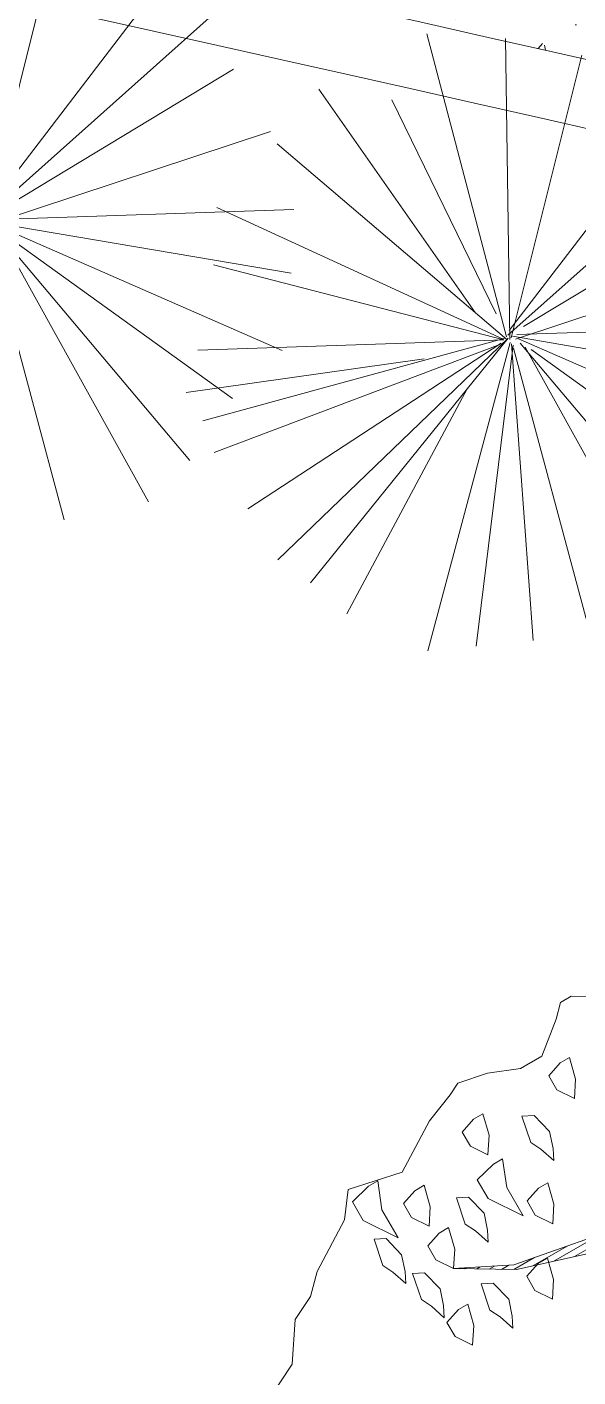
# Model space of a CAD drawing. Header units: metres. Extents: x 12093 to 20303, y 514 to 1412.
# Drawn here: x 19708.737 to 19709.976, y 699.774 to 702.806 of the extents above; entities that cross this region are included whole.
import ezdxf

# ---------------------------------------------------------------- set-up
doc = ezdxf.new("R2010")
doc.units = ezdxf.units.M
doc.layers.get('0').update_dxf_attribs({"lineweight": 13})
for name, color, linetype, lineweight in [('AMBI-GRASS', 104, 'Continuous', 20), ('ARBOLES', 52, 'Continuous', 13), ('grass', 64, 'Continuous', 13), ('MANZANAS-ORIGINALES', 147, 'Continuous', 9)]:
    doc.layers.add(name, color=color, linetype=linetype, lineweight=lineweight)
pattern_1 = [(50, (19136.99335, 73.14804), (0.36436934, -0.03187817), [0.0381, -0.4191]), (355, (19136.99335, 73.14804), (-0.07048565, 0.38211329), [0.03048, -0.33528]), (100.451, (19137.0237, 73.1454), (0.293885, 0.35023338), [0.03238, -0.35618]), (46.1842, (19136.99335, 73.24964), (0.54215808, -0.08408466), [0.05715, -0.62865]), (96.6356, (19137.03853, 73.24264), (0.47480847, 0.4948511), [0.04857, -0.53427]), (351.184, (19136.99335, 73.24964), (0.4748092, 0.49485024), [0.04572, -0.50292]), (21, (19137.04415, 73.22424), (0.30322976, -0.20453104), [0.0381, -0.4191]), (326, (19137.04415, 73.22424), (0.12360406, 0.36837593), [0.03048, -0.33528]), (71.4514, (19137.06942, 73.2072), (0.42683298, 0.16384572), [0.03238, -0.35618]), (37.5, (19136.99335, 73.14804), (0.006177207, 0.169110078), [0, -0.331216, 0, -0.34036, 0, -0.33655]), (7.5, (19136.99335, 73.14804), (0.133639325, 0.20036115), [0, -0.194056, 0, -0.323596, 0, -0.12827]), (327.5, (19136.88007, 73.14804), (0.27118119, -0.011457488), [0, -0.127, 0, -0.39624, 0, -0.52578]), (317.5, (19136.82927, 73.14804), (0.29625836, 0.05085298), [0, -0.1651, 0, -0.263144, 0, -0.37338])]

# ---------------------------------------------------------------- blocks, each defined once
blk = doc.blocks.new('ghgfghgh')
at = {"layer": 'ARBOLES', "lineweight": 20}
for p, q in [((20000.685, 664.638), (20000.8029, 664.6795)), ((20000.7119, 664.6365), (20000.7605, 664.6646)), ((20000.7415, 664.6432), (20000.804, 664.6793)), ((20000.771, 664.6498), (20000.8183, 664.6771)), ((20000.685, 664.6314), (20000.7143, 664.6483)), ((20000.8144, 664.6595), (20000.6888, 664.6314)), ((20000.5993, 664.6329), (20000.685, 664.638)), ((20000.6888, 664.6314), (20000.5993, 664.6329)), ((20000.6148, 664.6326), (20000.6171, 664.6339)), ((20000.6324, 664.6323), (20000.6373, 664.6351)), ((20000.6499, 664.632), (20000.6574, 664.6364)), ((20000.6675, 664.6317), (20000.6776, 664.6376))]:
    blk.add_line(p, q, dxfattribs=at)
at = {"layer": 'grass'}
for p, q in [((20000.7447, 664.9858), (20000.7511, 665.0097)), ((20000.7511, 665.0097), (20000.7662, 665.0184)), ((20000.7662, 665.0184), (20000.8171, 665.0175)), ((20000.7243, 664.9337), (20000.7447, 664.9858)), ((20000.6941, 664.9162), (20000.7243, 664.9337)), ((20000.6475, 664.9095), (20000.6941, 664.9162)), ((20000.7503, 664.924), (20000.7342, 664.9058)), ((20000.7636, 664.9317), (20000.7503, 664.924)), ((20000.7723, 664.9012), (20000.7636, 664.9317)), ((20000.5946, 664.8789), (20000.6053, 664.8952)), ((20000.6053, 664.8952), (20000.6475, 664.9095)), ((20000.7342, 664.9058), (20000.7458, 664.8859)), ((20000.7706, 664.8736), (20000.7723, 664.9012)), ((20000.5655, 664.842), (20000.5946, 664.8789)), ((20000.7458, 664.8859), (20000.7706, 664.8736)), ((20000.5268, 664.7692), (20000.5655, 664.842)), ((20000.6279, 664.8444), (20000.6117, 664.8262)), ((20000.6411, 664.8521), (20000.6279, 664.8444)), ((20000.6499, 664.8216), (20000.6411, 664.8521)), ((20000.6964, 664.8485), (20000.7135, 664.8495)), ((20000.7089, 664.8114), (20000.6964, 664.8485)), ((20000.7135, 664.8495), (20000.7355, 664.8268)), ((20000.6117, 664.8262), (20000.6233, 664.8063)), ((20000.6481, 664.794), (20000.6499, 664.8216)), ((20000.7355, 664.8268), (20000.7404, 664.803)), ((20000.6233, 664.8063), (20000.6481, 664.794)), ((20000.7233, 664.802), (20000.7089, 664.8114)), ((20000.7414, 664.7859), (20000.7233, 664.802)), ((20000.7404, 664.803), (20000.7414, 664.7859)), ((20000.6558, 664.7807), (20000.633, 664.7587)), ((20000.669, 664.7884), (20000.6558, 664.7807)), ((20000.6749, 664.7475), (20000.669, 664.7884)), ((20000.45, 664.745), (20000.5268, 664.7692)), ((20000.5268, 664.7692), (20000.5268, 664.7692)), ((20000.4448, 664.7017), (20000.45, 664.745)), ((20000.4788, 664.7495), (20000.456, 664.7275)), ((20000.4921, 664.7571), (20000.4788, 664.7495)), ((20000.498, 664.7162), (20000.4921, 664.7571)), ((20000.5445, 664.7431), (20000.5284, 664.7249)), ((20000.5578, 664.7508), (20000.5445, 664.7431)), ((20000.5665, 664.7203), (20000.5578, 664.7508)), ((20000.633, 664.7587), (20000.6483, 664.7321)), ((20000.698, 664.7076), (20000.6749, 664.7475)), ((20000.7197, 664.7467), (20000.7036, 664.7286)), ((20000.733, 664.7544), (20000.7197, 664.7467)), ((20000.7417, 664.724), (20000.733, 664.7544)), ((20000.456, 664.7275), (20000.4714, 664.7009)), ((20000.5284, 664.7249), (20000.5399, 664.705)), ((20000.6036, 664.7329), (20000.6207, 664.7339)), ((20000.6161, 664.6958), (20000.6036, 664.7329)), ((20000.6207, 664.7339), (20000.6427, 664.7111)), ((20000.6483, 664.7321), (20000.698, 664.7076)), ((20000.7036, 664.7286), (20000.7151, 664.7086)), ((20000.7399, 664.6963), (20000.7417, 664.724)), ((20000.521, 664.6763), (20000.498, 664.7162)), ((20000.5399, 664.705), (20000.5647, 664.6927)), ((20000.5647, 664.6927), (20000.5665, 664.7203)), ((20000.6427, 664.7111), (20000.6476, 664.6874)), ((20000.7151, 664.7086), (20000.7399, 664.6963)), ((20000.4061, 664.6289), (20000.4448, 664.7017)), ((20000.4714, 664.7009), (20000.521, 664.6763)), ((20000.5923, 664.6909), (20000.5791, 664.6832)), ((20000.6011, 664.6605), (20000.5923, 664.6909)), ((20000.6305, 664.6863), (20000.6161, 664.6958)), ((20000.6486, 664.6702), (20000.6305, 664.6863)), ((20000.6476, 664.6874), (20000.6486, 664.6702)), ((20000.4867, 664.6743), (20000.5039, 664.6753)), ((20000.4993, 664.6372), (20000.4867, 664.6743)), ((20000.5039, 664.6753), (20000.5259, 664.6525)), ((20000.5791, 664.6832), (20000.5629, 664.6651)), ((20000.5629, 664.6651), (20000.5745, 664.6451)), ((20000.5259, 664.6525), (20000.5307, 664.6287)), ((20000.5745, 664.6451), (20000.5993, 664.6329)), ((20000.5993, 664.6329), (20000.6011, 664.6605)), ((20000.7325, 664.6477), (20000.7192, 664.6401)), ((20000.7412, 664.6173), (20000.7325, 664.6477)), ((20000.3965, 664.5931), (20000.4061, 664.6289)), ((20000.5136, 664.6277), (20000.4993, 664.6372)), ((20000.5318, 664.6116), (20000.5136, 664.6277)), ((20000.5307, 664.6287), (20000.5318, 664.6116)), ((20000.5412, 664.6259), (20000.5584, 664.627)), ((20000.5538, 664.5889), (20000.5412, 664.6259)), ((20000.5584, 664.627), (20000.5804, 664.6042)), ((20000.7192, 664.6401), (20000.7031, 664.6219)), ((20000.6384, 664.6111), (20000.6556, 664.6122)), ((20000.651, 664.574), (20000.6384, 664.6111)), ((20000.6556, 664.6122), (20000.6776, 664.5894)), ((20000.7031, 664.6219), (20000.7146, 664.6019)), ((20000.7395, 664.5897), (20000.7412, 664.6173)), ((20000.375, 664.5605), (20000.3965, 664.5931)), ((20000.5681, 664.5794), (20000.5538, 664.5889)), ((20000.5804, 664.6042), (20000.5852, 664.5804)), ((20000.6776, 664.5894), (20000.6824, 664.5656)), ((20000.7146, 664.6019), (20000.7395, 664.5897)), ((20000.5863, 664.5633), (20000.5681, 664.5794)), ((20000.5852, 664.5804), (20000.5863, 664.5633)), ((20000.6062, 664.5748), (20000.5901, 664.5566)), ((20000.6195, 664.5825), (20000.6062, 664.5748)), ((20000.6282, 664.552), (20000.6195, 664.5825)), ((20000.6653, 664.5646), (20000.651, 664.574)), ((20000.3709, 664.4977), (20000.375, 664.5605)), ((20000.5901, 664.5566), (20000.6016, 664.5367)), ((20000.6264, 664.5244), (20000.6282, 664.552)), ((20000.6835, 664.5485), (20000.6653, 664.5646)), ((20000.6824, 664.5656), (20000.6835, 664.5485)), ((20000.6016, 664.5367), (20000.6264, 664.5244)), ((20000.3386, 664.4488), (20000.3709, 664.4977))]:
    blk.add_line(p, q, dxfattribs=at)
blk = doc.blocks.new('Arbust11')
for p, q in [((0.0378, 0.4871), (-0.0937, 0.9403)), ((0.0408, 0.4825), (0.0377, 0.9348)), ((0.0408, 0.5449), (0.1405, 0.941)), ((-0.1618, 0.888), (0.0377, 0.4856)), ((0.0439, 0.4856), (0.3088, 0.8724)), ((0.0595, 0.5199), (0.1997, 0.8474)), ((0.0377, 0.4856), (-0.274, 0.8225)), ((-0.0621, 0.5573), (-0.3332, 0.7944)), ((0.0439, 0.4794), (0.3805, 0.7788)), ((-0.3488, 0.7476), (0.0408, 0.4856)), ((0.0283, 0.4856), (-0.3738, 0.7039)), ((0.047, 0.4794), (0.4366, 0.6759)), ((0.0314, 0.4856), (-0.4049, 0.6104)), ((-0.433, 0.5262), (0.0439, 0.4825)), ((0.0533, 0.4887), (0.474, 0.5137)), ((0.047, 0.4856), (0.499, 0.4263)), ((0.0439, 0.4825), (-0.4267, 0.4669)), ((-0.0527, 0.4794), (-0.4267, 0.3952)), ((0.0408, 0.4762), (-0.3893, 0.2673)), ((0.0408, 0.47), (-0.3364, 0.2174)), ((0.0408, 0.4731), (-0.274, 0.1581)), ((0.0377, 0.4669), (-0.2117, 0.0988)), ((0.0501, 0.4794), (0.2901, 0.0832)), ((0.0501, 0.4731), (0.4304, 0.2454)), ((0.0533, 0.47), (0.1935, 0.0177)), ((0.0564, 0.4762), (0.3649, 0.1425)), ((0.072, 0.4762), (0.4647, 0.3484)), ((0.0501, 0.4544), (-0.1088, 0.0209)), ((0.0501, 0.4638), (-0.0215, 0.0146)), ((0.0533, 0.4451), (0.0907, 0.0271))]:
    blk.add_line(p, q)

msp = doc.modelspace()

# ---------------------------------------------------------------- hatches: boundary and pattern name
at = {"layer": 'grass'}
h = msp.add_hatch(dxfattribs=at)
h.set_pattern_fill('AR-CONC', color=256, scale=0.002, style=0)
h.set_pattern_definition(pattern_1)
h.paths.add_polyline_path([(19709.9109, 703.5523), (19709.8879, 703.5593), (19709.8941, 703.5374), (19709.8913, 703.4936), (19709.8519, 703.5131), (19709.8337, 703.5447), (19709.8554, 703.5692), (19709.0412, 703.8169), (19708.888, 702.9807, -0.000824), (19709.8664, 702.7617)])
h = msp.add_hatch(dxfattribs=at)
h.set_pattern_fill('AR-CONC', color=256, scale=0.002, style=0)
h.set_pattern_definition(pattern_1)
h.paths.add_polyline_path([(19710.884, 702.8834), (19710.7603, 702.876), (19710.6915, 702.8842), (19710.6347, 702.8995), (19710.571, 702.9267), (19710.5212, 702.9299), (19710.4386, 702.9622), (19710.373, 703.0203), (19710.2576, 703.0817), (19710.2368, 703.1176), (19710.0148, 703.1974), (19710.042, 703.2611), (19710.0023, 703.3022), (19709.9967, 703.395), (19710.0018, 703.4139), (19710.0636, 703.4176), (19710.1084, 703.3955), (19710.1343, 703.3784), (19710.1322, 703.393), (19710.1197, 703.4146), (19710.1278, 703.4237), (19710.1183, 703.4892), (19709.9109, 703.5523), (19709.8664, 702.7617, -0.000929), (19710.9686, 702.5111), (19711.044, 702.91), (19711.0007, 702.9028), (19711.0165, 702.8479)])

# ---------------------------------------------------------------- linework, layer by layer
at = {"layer": 'MANZANAS-ORIGINALES'}
for centre, radius, start, end in [((19642.9403, 405.9341), 304.279, 76.754672, 83.883439), ((19642.9585, 406.0744), 303.9876, 76.751542, 83.884028), ((19642.9407, 405.9377), 298.2754, 76.737765, 84.549861), ((19642.9403, 405.9341), 298.129, 76.737405, 84.549838)]:
    msp.add_arc(centre, radius, start, end, dxfattribs=at)

# ---------------------------------------------------------------- block references
at = {"layer": 'AMBI-GRASS', "ltscale": 0.05, "xscale": 1.499999999998325, "yscale": 1.499999999998325, "zscale": 1.499999999998325, "rotation": 49.16166176348414}
for p in [(19709.1408, 701.8422), (19710.3232, 701.5842), (19711.301, 701.3356)]:
    msp.add_blockref('Arbust11', p, dxfattribs=at)
at = {"layer": 'Defpoints', "lineweight": 20, "xscale": 1.586003757394792, "yscale": 1.586003757394792, "zscale": 1.586003757394792}
msp.add_blockref('ghgfghgh', (-12011.3299, -354.0927), dxfattribs=at)

doc.saveas('drawing.dxf')
